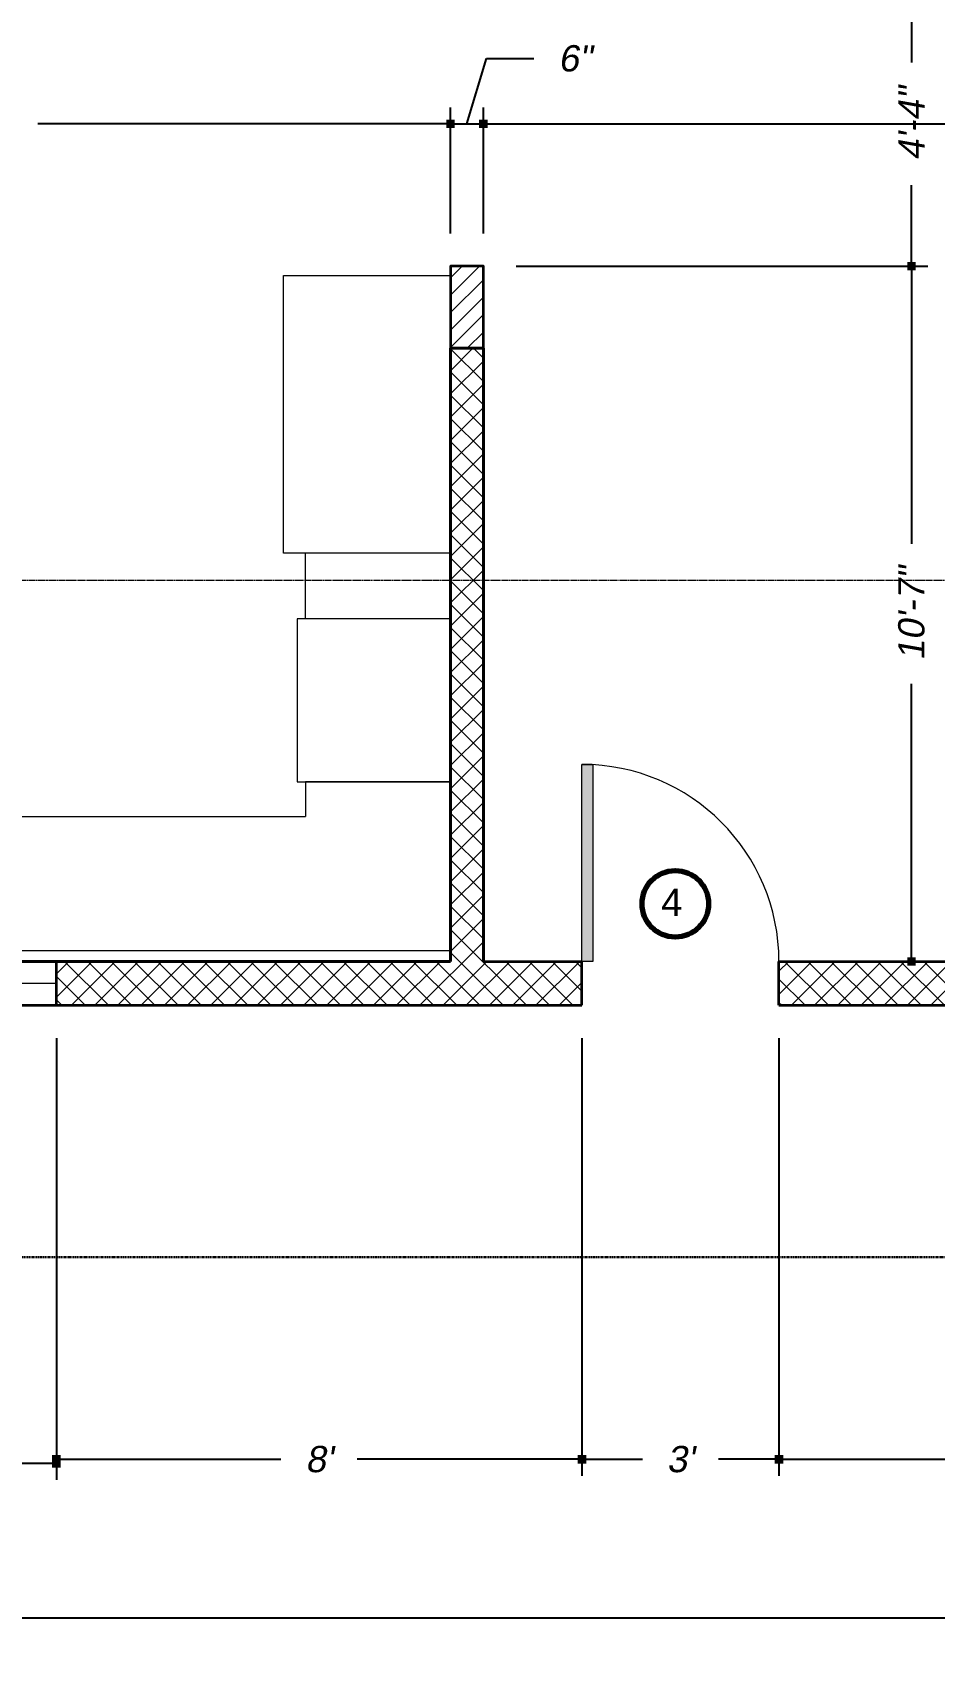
# Model space of a CAD drawing. Header units: inches. Extents: x -3905 to 10892, y 1064 to 9590.
# Drawn here: x 5483.5 to 5648.2, y 2186.3 to 2484.8 of the extents above; entities that cross this region are included whole.
import ezdxf

# ---------------------------------------------------------------- set-up
doc = ezdxf.new("R2010")
doc.units = ezdxf.units.IN
doc.header["$MEASUREMENT"] = 0
doc.header["$PDMODE"] = 3
doc.linetypes.add('MYHIDDEN', pattern=[0.1875, 0.125, -0.0625])
doc.linetypes.add('MYPHANTOM', pattern=[1.6875, 1.25, -0.0625, 0.125, -0.0625, 0.125, -0.0625])
doc.layers.add('ExistingFloorPlan', color=51, linetype='Continuous', lineweight=0)
doc.styles.get("Standard").update_dxf_attribs({"font": 'arial.ttf', "oblique": 10})
doc.dimstyles.new('WeaselDims$0', dxfattribs={"dimtxt": 0.1, "dimasz": 0.0325, "dimexe": 0.0625, "dimexo": 0.125, "dimgap": 0.09, "dimtad": 0, "dimdec": 4, "dimzin": 0, "dimdsep": 46, "dimlunit": 4, "dimtxsty": 'Standard', "dimblk": 'BOXFILLED', "dimcen": 0.09, "dimadec": 0, "dimazin": 0, "dimtfac": 1, "dimtdec": 4, "dimtofl": 0, "dimtmove": 1, "dimatfit": 3, "dimfxl": 1, "dimfrac": 2, "dimtolj": 1, "dimtzin": 0, "dimarcsym": 0})

# ---------------------------------------------------------------- blocks, each defined once
blk = doc.blocks.new('_BoxFilled')
at = {"color": 0, "linetype": 'ByBlock', "lineweight": -2}
blk.add_line((-0.5, 0), (-1, 0), dxfattribs=at)
at = {"color": 0, "linetype": 'ByBlock'}
blk.add_solid([(-0.5, 0.5), (0.5, 0.5), (-0.5, -0.5), (0.5, -0.5)], dxfattribs=at)
blk = doc.blocks.new('*D113')
at = {"layer": 'Defpoints', "color": 0, "linetype": 'Continuous', "lineweight": 5, "transparency": 16777216}
for p in [(5951.82, 2307.18), (5143.82, 2008.18), (5951.82, 1899.62)]:
    blk.add_point(p, dxfattribs=at)
at = {"layer": 'ExistingFloorPlan', "color": 0, "linetype": 'Continuous', "lineweight": -2, "transparency": 16777216}
for p, q in [((5951.82, 2301.18), (5951.82, 1896.62)), ((5143.82, 2002.18), (5143.82, 1896.62)), ((5145.38, 1899.62), (5534.81, 1899.62)), ((5950.26, 1899.62), (5560.83, 1899.62))]:
    blk.add_line(p, q, dxfattribs=at)
at = {"layer": 'ExistingFloorPlan', "color": 0, "linetype": 'Continuous', "lineweight": -2, "transparency": 16777216, "xscale": 1.56, "yscale": 1.56, "zscale": 1.56, "rotation": 180}
blk.add_blockref('_BoxFilled', (5143.82, 1899.62), dxfattribs=at)
at = {"layer": 'ExistingFloorPlan', "color": 0, "linetype": 'Continuous', "lineweight": -2, "transparency": 16777216, "xscale": 1.56, "yscale": 1.56, "zscale": 1.56}
blk.add_blockref('_BoxFilled', (5951.82, 1899.62), dxfattribs=at)
at = {"layer": 'ExistingFloorPlan', "color": 0, "linetype": 'Continuous', "lineweight": 5, "transparency": 16777216, "insert": (5547.82, 1899.62), "char_height": 4.8, "attachment_point": 5}
blk.add_mtext('\\A1;67\'-4"', dxfattribs=at)
blk = doc.blocks.new('*D154')
at = {"layer": 'Defpoints', "color": 0, "linetype": 'Continuous', "lineweight": 5, "transparency": 16777216}
for p in [(5559.82, 2468.19), (5391.82, 2442.18), (5559.82, 2442.18)]:
    blk.add_point(p, dxfattribs=at)
at = {"layer": 'ExistingFloorPlan', "color": 0, "linetype": 'Continuous', "lineweight": -2, "transparency": 16777216}
for p, q in [((5391.82, 2448.18), (5391.82, 2471.19)), ((5559.82, 2448.18), (5559.82, 2471.19)), ((5393.38, 2468.19), (5467.23, 2468.19)), ((5558.26, 2468.19), (5484.41, 2468.19))]:
    blk.add_line(p, q, dxfattribs=at)
at = {"layer": 'ExistingFloorPlan', "color": 0, "linetype": 'Continuous', "lineweight": -2, "transparency": 16777216, "xscale": 1.56, "yscale": 1.56, "zscale": 1.56, "rotation": 180}
blk.add_blockref('_BoxFilled', (5391.82, 2468.19), dxfattribs=at)
at = {"layer": 'ExistingFloorPlan', "color": 0, "linetype": 'Continuous', "lineweight": -2, "transparency": 16777216, "xscale": 1.56, "yscale": 1.56, "zscale": 1.56}
blk.add_blockref('_BoxFilled', (5559.82, 2468.19), dxfattribs=at)
at = {"layer": 'ExistingFloorPlan', "color": 0, "linetype": 'Continuous', "lineweight": 5, "transparency": 16777216, "insert": (5475.82, 2468.19), "char_height": 4.8, "attachment_point": 5}
blk.add_mtext("\\A1;14'", dxfattribs=at)
blk = doc.blocks.new('*D155')
at = {"layer": 'Defpoints', "color": 0, "linetype": 'Continuous', "lineweight": 5, "transparency": 16777216}
for p in [(5565.82, 2468.19), (5559.82, 2442.18), (5565.82, 2442.18)]:
    blk.add_point(p, dxfattribs=at)
at = {"layer": 'ExistingFloorPlan', "color": 0, "linetype": 'Continuous', "lineweight": -2, "transparency": 16777216}
for p, q in [((5562.82, 2468.19), (5566.4, 2480.12)), ((5566.4, 2480.12), (5575.04, 2480.12)), ((5559.82, 2448.18), (5559.82, 2471.19)), ((5565.82, 2448.18), (5565.82, 2471.19)), ((5559.82, 2468.19), (5565.82, 2468.19))]:
    blk.add_line(p, q, dxfattribs=at)
at = {"layer": 'ExistingFloorPlan', "color": 0, "linetype": 'Continuous', "lineweight": 5, "transparency": 16777216, "insert": (5582.56, 2480.12), "char_height": 4.8, "attachment_point": 5}
blk.add_mtext('\\A1;6"', dxfattribs=at)
blk = doc.blocks.new('*D156')
at = {"layer": 'Defpoints', "color": 0, "linetype": 'Continuous', "lineweight": 5, "transparency": 16777216}
for p in [(5793.82, 2468.19), (5793.82, 2460.18), (5565.82, 2442.18)]:
    blk.add_point(p, dxfattribs=at)
at = {"layer": 'ExistingFloorPlan', "color": 0, "linetype": 'Continuous', "lineweight": -2, "transparency": 16777216}
for p, q in [((5565.82, 2448.18), (5565.82, 2471.19)), ((5793.82, 2466.18), (5793.82, 2471.19)), ((5567.38, 2468.19), (5671.23, 2468.19)), ((5792.26, 2468.19), (5688.41, 2468.19))]:
    blk.add_line(p, q, dxfattribs=at)
at = {"layer": 'ExistingFloorPlan', "color": 0, "linetype": 'Continuous', "lineweight": -2, "transparency": 16777216, "xscale": 1.56, "yscale": 1.56, "zscale": 1.56, "rotation": 180}
blk.add_blockref('_BoxFilled', (5565.82, 2468.19), dxfattribs=at)
at = {"layer": 'ExistingFloorPlan', "color": 0, "linetype": 'Continuous', "lineweight": -2, "transparency": 16777216, "xscale": 1.56, "yscale": 1.56, "zscale": 1.56}
blk.add_blockref('_BoxFilled', (5793.82, 2468.19), dxfattribs=at)
at = {"layer": 'ExistingFloorPlan', "color": 0, "linetype": 'Continuous', "lineweight": 5, "transparency": 16777216, "insert": (5679.82, 2468.19), "char_height": 4.8, "attachment_point": 5}
blk.add_mtext("\\A1;19'", dxfattribs=at)
blk = doc.blocks.new('*D157')
at = {"layer": 'Defpoints', "color": 0, "linetype": 'Continuous', "lineweight": 5, "transparency": 16777216}
for p in [(5565.82, 2442.18), (5619.82, 2315.18), (5644.03, 2315.18)]:
    blk.add_point(p, dxfattribs=at)
at = {"layer": 'ExistingFloorPlan', "color": 0, "linetype": 'Continuous', "lineweight": -2, "transparency": 16777216}
for p, q in [((5571.82, 2442.18), (5647.03, 2442.18)), ((5644.03, 2440.62), (5644.03, 2391.44)), ((5644.03, 2316.74), (5644.03, 2365.92)), ((5625.82, 2315.18), (5647.03, 2315.18))]:
    blk.add_line(p, q, dxfattribs=at)
at = {"layer": 'ExistingFloorPlan', "color": 0, "linetype": 'Continuous', "lineweight": -2, "transparency": 16777216, "xscale": 1.56, "yscale": 1.56, "zscale": 1.56}
for p, rotation in [((5644.03, 2442.18), 90), ((5644.03, 2315.18), 270)]:
    blk.add_blockref('_BoxFilled', p, dxfattribs=dict(at, rotation=rotation))
at = {"layer": 'ExistingFloorPlan', "color": 0, "linetype": 'Continuous', "lineweight": 5, "transparency": 16777216, "insert": (5644.03, 2378.68), "char_height": 4.8, "attachment_point": 5, "rotation": 90}
blk.add_mtext('\\A1;10\'-7"', dxfattribs=at)
blk = doc.blocks.new('*D158')
at = {"layer": 'Defpoints', "color": 0, "linetype": 'Continuous', "lineweight": 5, "transparency": 16777216}
for p in [(5575.82, 2494.18), (5644.03, 2494.18), (5565.82, 2442.18)]:
    blk.add_point(p, dxfattribs=at)
at = {"layer": 'ExistingFloorPlan', "color": 0, "linetype": 'Continuous', "lineweight": -2, "transparency": 16777216}
for p, q in [((5581.82, 2494.18), (5647.03, 2494.18)), ((5644.03, 2492.62), (5644.03, 2479.4)), ((5644.03, 2443.74), (5644.03, 2456.96)), ((5571.82, 2442.18), (5647.03, 2442.18))]:
    blk.add_line(p, q, dxfattribs=at)
at = {"layer": 'ExistingFloorPlan', "color": 0, "linetype": 'Continuous', "lineweight": -2, "transparency": 16777216, "xscale": 1.56, "yscale": 1.56, "zscale": 1.56}
for p, rotation in [((5644.03, 2494.18), 90), ((5644.03, 2442.18), 270)]:
    blk.add_blockref('_BoxFilled', p, dxfattribs=dict(at, rotation=rotation))
at = {"layer": 'ExistingFloorPlan', "color": 0, "linetype": 'Continuous', "lineweight": 5, "transparency": 16777216, "insert": (5644.03, 2468.18), "char_height": 4.8, "attachment_point": 5, "rotation": 90}
blk.add_mtext('\\A1;4\'-4"', dxfattribs=at)
blk = doc.blocks.new('*D162')
at = {"layer": 'Defpoints', "color": 0, "linetype": 'Continuous', "lineweight": 5, "transparency": 16777216}
for p in [(5383.82, 2307.18), (5951.82, 2307.18), (5951.82, 2195.29)]:
    blk.add_point(p, dxfattribs=at)
at = {"layer": 'ExistingFloorPlan', "color": 0, "linetype": 'Continuous', "lineweight": -2, "transparency": 16777216}
for p, q in [((5383.82, 2301.18), (5383.82, 2192.29)), ((5951.82, 2301.18), (5951.82, 2192.29)), ((5385.38, 2195.29), (5654.73, 2195.29)), ((5950.26, 2195.29), (5680.9, 2195.29))]:
    blk.add_line(p, q, dxfattribs=at)
at = {"layer": 'ExistingFloorPlan', "color": 0, "linetype": 'Continuous', "lineweight": -2, "transparency": 16777216, "xscale": 1.56, "yscale": 1.56, "zscale": 1.56, "rotation": 180}
blk.add_blockref('_BoxFilled', (5383.82, 2195.29), dxfattribs=at)
at = {"layer": 'ExistingFloorPlan', "color": 0, "linetype": 'Continuous', "lineweight": -2, "transparency": 16777216, "xscale": 1.56, "yscale": 1.56, "zscale": 1.56}
blk.add_blockref('_BoxFilled', (5951.82, 2195.29), dxfattribs=at)
at = {"layer": 'ExistingFloorPlan', "color": 0, "linetype": 'Continuous', "lineweight": 5, "transparency": 16777216, "insert": (5667.82, 2195.29), "char_height": 4.8, "attachment_point": 5}
blk.add_mtext('\\A1;47\'-4"', dxfattribs=at)
blk = doc.blocks.new('*D164')
at = {"layer": 'Defpoints', "color": 0, "linetype": 'Continuous', "lineweight": 5, "transparency": 16777216}
for p in [(5424.32, 2307.18), (5487.82, 2307.18), (5487.82, 2223.48)]:
    blk.add_point(p, dxfattribs=at)
at = {"layer": 'ExistingFloorPlan', "color": 0, "linetype": 'Continuous', "lineweight": -2, "transparency": 16777216}
for p, q in [((5424.32, 2301.18), (5424.32, 2220.48)), ((5487.82, 2301.18), (5487.82, 2220.48)), ((5425.88, 2223.48), (5439.34, 2223.48)), ((5486.26, 2223.48), (5472.8, 2223.48))]:
    blk.add_line(p, q, dxfattribs=at)
at = {"layer": 'ExistingFloorPlan', "color": 0, "linetype": 'Continuous', "lineweight": -2, "transparency": 16777216, "xscale": 1.56, "yscale": 1.56, "zscale": 1.56, "rotation": 180}
blk.add_blockref('_BoxFilled', (5424.32, 2223.48), dxfattribs=at)
at = {"layer": 'ExistingFloorPlan', "color": 0, "linetype": 'Continuous', "lineweight": -2, "transparency": 16777216, "xscale": 1.56, "yscale": 1.56, "zscale": 1.56}
blk.add_blockref('_BoxFilled', (5487.82, 2223.48), dxfattribs=at)
at = {"layer": 'ExistingFloorPlan', "color": 0, "linetype": 'Continuous', "lineweight": 5, "transparency": 16777216, "insert": (5456.07, 2223.48), "char_height": 4.8, "attachment_point": 5}
blk.add_mtext('\\A1;5\'-3 1/2"', dxfattribs=at)
blk = doc.blocks.new('*D165')
at = {"layer": 'Defpoints', "color": 0, "linetype": 'Continuous', "lineweight": 5, "transparency": 16777216}
for p in [(5487.82, 2307.18), (5583.82, 2307.18), (5583.82, 2224.26)]:
    blk.add_point(p, dxfattribs=at)
at = {"layer": 'ExistingFloorPlan', "color": 0, "linetype": 'Continuous', "lineweight": -2, "transparency": 16777216}
for p, q in [((5487.82, 2301.18), (5487.82, 2221.26)), ((5583.82, 2301.18), (5583.82, 2221.26)), ((5489.38, 2224.26), (5528.85, 2224.26)), ((5582.26, 2224.26), (5542.78, 2224.26))]:
    blk.add_line(p, q, dxfattribs=at)
at = {"layer": 'ExistingFloorPlan', "color": 0, "linetype": 'Continuous', "lineweight": -2, "transparency": 16777216, "xscale": 1.56, "yscale": 1.56, "zscale": 1.56, "rotation": 180}
blk.add_blockref('_BoxFilled', (5487.82, 2224.26), dxfattribs=at)
at = {"layer": 'ExistingFloorPlan', "color": 0, "linetype": 'Continuous', "lineweight": -2, "transparency": 16777216, "xscale": 1.56, "yscale": 1.56, "zscale": 1.56}
blk.add_blockref('_BoxFilled', (5583.82, 2224.26), dxfattribs=at)
at = {"layer": 'ExistingFloorPlan', "color": 0, "linetype": 'Continuous', "lineweight": 5, "transparency": 16777216, "insert": (5535.82, 2224.26), "char_height": 4.8, "attachment_point": 5}
blk.add_mtext("\\A1;8'", dxfattribs=at)
blk = doc.blocks.new('*D166')
at = {"layer": 'Defpoints', "color": 0, "linetype": 'Continuous', "lineweight": 5, "transparency": 16777216}
for p in [(5583.82, 2307.18), (5619.82, 2307.18), (5619.82, 2224.26)]:
    blk.add_point(p, dxfattribs=at)
at = {"layer": 'ExistingFloorPlan', "color": 0, "linetype": 'Continuous', "lineweight": -2, "transparency": 16777216}
for p, q in [((5583.82, 2301.18), (5583.82, 2221.26)), ((5619.82, 2301.18), (5619.82, 2221.26)), ((5585.38, 2224.26), (5594.86, 2224.26)), ((5618.26, 2224.26), (5608.78, 2224.26))]:
    blk.add_line(p, q, dxfattribs=at)
at = {"layer": 'ExistingFloorPlan', "color": 0, "linetype": 'Continuous', "lineweight": -2, "transparency": 16777216, "xscale": 1.56, "yscale": 1.56, "zscale": 1.56, "rotation": 180}
blk.add_blockref('_BoxFilled', (5583.82, 2224.26), dxfattribs=at)
at = {"layer": 'ExistingFloorPlan', "color": 0, "linetype": 'Continuous', "lineweight": -2, "transparency": 16777216, "xscale": 1.56, "yscale": 1.56, "zscale": 1.56}
blk.add_blockref('_BoxFilled', (5619.82, 2224.26), dxfattribs=at)
at = {"layer": 'ExistingFloorPlan', "color": 0, "linetype": 'Continuous', "lineweight": 5, "transparency": 16777216, "insert": (5601.82, 2224.26), "char_height": 4.8, "attachment_point": 5}
blk.add_mtext("\\A1;3'", dxfattribs=at)
blk = doc.blocks.new('*D167')
at = {"layer": 'Defpoints', "color": 0, "linetype": 'Continuous', "lineweight": 5, "transparency": 16777216}
for p in [(5619.82, 2307.18), (5835.82, 2307.18), (5835.82, 2224.26)]:
    blk.add_point(p, dxfattribs=at)
at = {"layer": 'ExistingFloorPlan', "color": 0, "linetype": 'Continuous', "lineweight": -2, "transparency": 16777216}
for p, q in [((5619.82, 2301.18), (5619.82, 2221.26)), ((5835.82, 2301.18), (5835.82, 2221.26)), ((5621.38, 2224.26), (5719.23, 2224.26)), ((5834.26, 2224.26), (5736.41, 2224.26))]:
    blk.add_line(p, q, dxfattribs=at)
at = {"layer": 'ExistingFloorPlan', "color": 0, "linetype": 'Continuous', "lineweight": -2, "transparency": 16777216, "xscale": 1.56, "yscale": 1.56, "zscale": 1.56, "rotation": 180}
blk.add_blockref('_BoxFilled', (5619.82, 2224.26), dxfattribs=at)
at = {"layer": 'ExistingFloorPlan', "color": 0, "linetype": 'Continuous', "lineweight": -2, "transparency": 16777216, "xscale": 1.56, "yscale": 1.56, "zscale": 1.56}
blk.add_blockref('_BoxFilled', (5835.82, 2224.26), dxfattribs=at)
at = {"layer": 'ExistingFloorPlan', "color": 0, "linetype": 'Continuous', "lineweight": 5, "transparency": 16777216, "insert": (5727.82, 2224.26), "char_height": 4.8, "attachment_point": 5}
blk.add_mtext("\\A1;18'", dxfattribs=at)

msp = doc.modelspace()

# ---------------------------------------------------------------- hatches: boundary and pattern name
at = {"layer": 'ExistingFloorPlan', "lineweight": 9}
h = msp.add_hatch(dxfattribs=at)
h.set_pattern_fill('ANSI31', color=256, scale=18)
h.set_pattern_definition([(45, (2541.0647, 1343.2298), (-1.5909903, 1.5909903), [])])
h.paths.add_polyline_path([(5565.81876, 2442.18126), (5559.81876, 2442.18126), (5559.81876, 2427.18126), (5565.81876, 2427.18126)])
at = {"layer": 'ExistingFloorPlan', "linetype": 'Continuous', "lineweight": 0}
h = msp.add_hatch(dxfattribs=at)
h.set_pattern_fill('ANSI37', color=256, scale=24)
h.set_pattern_definition([(45, (2541.0647, 1343.2298), (-2.1213203, 2.1213203), []), (135, (2541.0647, 1343.2298), (-2.1213203, -2.1213203), [])])
h.paths.add_polyline_path([(5583.81876, 2315.18126), (5565.81876, 2315.18126), (5565.81876, 2427.18126), (5559.81876, 2427.18126), (5559.81876, 2315.18126), (5487.81876, 2315.18126), (5487.81876, 2307.18126), (5583.81876, 2307.18126)])
h.paths.add_polyline_path([(5663.81876, 2315.18126), (5619.81876, 2315.18126), (5619.81876, 2307.18126), (5663.81876, 2307.18126)])
h.paths.add_polyline_path([(5793.81876, 2315.18126), (5735.81876, 2315.18126), (5735.81876, 2307.18126), (5793.81876, 2307.18126)])
at = {"layer": 'ExistingFloorPlan', "lineweight": 0}
h = msp.add_hatch(color=256, dxfattribs=at)
h.dxf.hatch_style = 1
h.paths.add_polyline_path([(5585.81876, 2351.18126), (5583.81876, 2351.18126), (5583.81876, 2315.18126), (5585.81876, 2315.18126)])

# ---------------------------------------------------------------- linework, layer by layer
at = {"layer": 'ExistingFloorPlan', "linetype": 'Continuous', "lineweight": 0}
for p, q in [((5529.31876, 2389.7465), (5529.31876, 2440.48107)), ((5529.31876, 2440.48107), (5559.81876, 2440.48107)), ((5559.81876, 2389.7465), (5529.31876, 2389.7465)), ((5533.31876, 2377.7465), (5533.31876, 2389.7465)), ((5559.81876, 2347.9965), (5533.31876, 2347.9965)), ((5533.31876, 2347.9965), (5533.31876, 2341.68126)), ((5418.31876, 2341.68126), (5533.31876, 2341.68126)), ((5391.81876, 2317.18126), (5559.81876, 2317.18126))]:
    msp.add_line(p, q, dxfattribs=at)
at = {"layer": 'ExistingFloorPlan', "lineweight": 35}
for p, q in [((5559.81876, 2427.18126), (5559.81876, 2315.18126)), ((5565.81876, 2427.18126), (5559.81876, 2427.18126)), ((5565.81876, 2427.18126), (5565.81876, 2315.18126)), ((5391.81876, 2315.18126), (5559.81876, 2315.18126)), ((5487.81876, 2307.18126), (5487.81876, 2315.18126)), ((5565.81876, 2315.18126), (5583.81876, 2315.18126)), ((5583.81876, 2307.18126), (5583.81876, 2315.18126)), ((5619.81876, 2315.18126), (5793.81876, 2315.18126)), ((5619.81876, 2307.18126), (5619.81876, 2315.18126)), ((5383.81876, 2307.18126), (5583.81876, 2307.18126)), ((5619.81876, 2307.18126), (5663.81876, 2307.18126))]:
    msp.add_line(p, q, dxfattribs=at)
at = {"layer": 'ExistingFloorPlan', "linetype": 'Continuous', "lineweight": 40}
for p, q in [((5559.81876, 2315.18126), (5559.81876, 2427.18126)), ((5565.81876, 2427.18126), (5559.81876, 2427.18126)), ((5565.81876, 2315.18126), (5565.81876, 2427.18126)), ((5391.81876, 2315.18126), (5559.81876, 2315.18126))]:
    msp.add_line(p, q, dxfattribs=at)
at = {"layer": 'ExistingFloorPlan', "linetype": 'MYPHANTOM', "lineweight": 20}
msp.add_line((6166.23032, 2384.76403), (4828.92109, 2384.76403), dxfattribs=at)
at = {"layer": 'ExistingFloorPlan'}
msp.add_line((5487.81876, 2311.18126), (5423.81876, 2311.18126), dxfattribs=at)
at = {"layer": 'ExistingFloorPlan', "linetype": 'MYHIDDEN', "lineweight": 30}
msp.add_lwpolyline([(5640.08818, 2597.18126), (5097.81876, 2597.18126), (5097.81876, 1986.18126), (5429.81876, 1986.18126), (5429.81876, 2261.18126), (5997.81876, 2261.18126), (5997.81876, 2703.18126), (5745.81876, 2703.18126), (5745.81876, 2597.18126), (5668.98668, 2597.18126)], close=True, dxfattribs=at)
at = {"layer": 'ExistingFloorPlan', "lineweight": 35}
msp.add_lwpolyline([(5559.81876, 2427.18126), (5565.81876, 2427.18126), (5565.81876, 2442.18126), (5559.81876, 2442.18126)], close=True, dxfattribs=at)
at = {"layer": 'ExistingFloorPlan', "linetype": 'Continuous', "lineweight": 0}
msp.add_lwpolyline([(5531.81876, 2347.9965), (5559.81876, 2347.9965), (5559.81876, 2377.7465), (5531.81876, 2377.7465)], close=True, dxfattribs=at)
at = {"layer": 'ExistingFloorPlan', "lineweight": 0}
msp.add_lwpolyline([(5583.81876, 2315.18126), (5583.81876, 2351.18126), (5585.81876, 2351.18126), (5585.81876, 2315.18126)], close=True, dxfattribs=at)
at = {"layer": 'ExistingFloorPlan', "lineweight": 70}
msp.add_circle((5600.87806, 2325.71203), 6.07839, dxfattribs=at)
at = {"layer": 'ExistingFloorPlan', "lineweight": 0}
msp.add_arc((5583.81876, 2315.18126), 36, 0, 90, dxfattribs=at)

# ---------------------------------------------------------------- texts
msp.add_text('4', height=5, dxfattribs=at).set_placement((5598.28019, 2323.49051))

# ---------------------------------------------------------------- dimensions: what is measured, and where the dimension line sits
at = {"layer": 'ExistingFloorPlan', "linetype": 'Continuous', "lineweight": 5}
for base, p2, picture, middle in [((5644.02736, 2494.18126), (5575.81876, 2494.18126), '*D158', (5644.02736, 2468.18126)), ((5644.02736, 2315.18126), (5619.81876, 2315.18126), '*D157', (5644.02736, 2378.68126))]:
    dim = msp.add_linear_dim(base=base, p1=(5565.81876, 2442.18126), p2=p2, angle=90, dimstyle='WeaselDims$0', override={"dimscale": 48}, dxfattribs=at)
    dim.commit()
    dim.dimension.update_dxf_attribs({"geometry": picture, "text_midpoint": middle})
for base, p1, p2, picture, middle in [((5565.81876, 2468.18955), (5559.81876, 2442.18126), (5565.81876, 2442.18126), '*D155', (5579.35798, 2480.1203)), ((5559.81876, 2468.18955), (5391.81876, 2442.18126), (5559.81876, 2442.18126), '*D154', (5475.81876, 2468.18955)), ((5793.81876, 2468.18955), (5565.81876, 2442.18126), (5793.81876, 2460.18126), '*D156', (5679.81876, 2468.18955)), ((5951.81876, 1899.61671), (5143.81876, 2008.18126), (5951.81876, 2307.18126), '*D113', (5547.81876, 1899.61671)), ((5951.81876, 2195.2882), (5383.81876, 2307.18126), (5951.81876, 2307.18126), '*D162', (5667.81876, 2195.2882)), ((5487.81876, 2223.47875), (5424.31876, 2307.18126), (5487.81876, 2307.18126), '*D164', (5456.06876, 2223.47875)), ((5583.81876, 2224.25875), (5487.81876, 2307.18126), (5583.81876, 2307.18126), '*D165', (5535.81876, 2224.25875)), ((5619.81876, 2224.25875), (5583.81876, 2307.18126), (5619.81876, 2307.18126), '*D166', (5601.81876, 2224.25875)), ((5835.81876, 2224.25875), (5619.81876, 2307.18126), (5835.81876, 2307.18126), '*D167', (5727.81876, 2224.25875))]:
    dim = msp.add_linear_dim(base=base, p1=p1, p2=p2, dimstyle='WeaselDims$0', override={"dimscale": 48}, dxfattribs=at)
    dim.commit()
    dim.dimension.update_dxf_attribs({"geometry": picture, "text_midpoint": middle})

doc.saveas('drawing.dxf')
